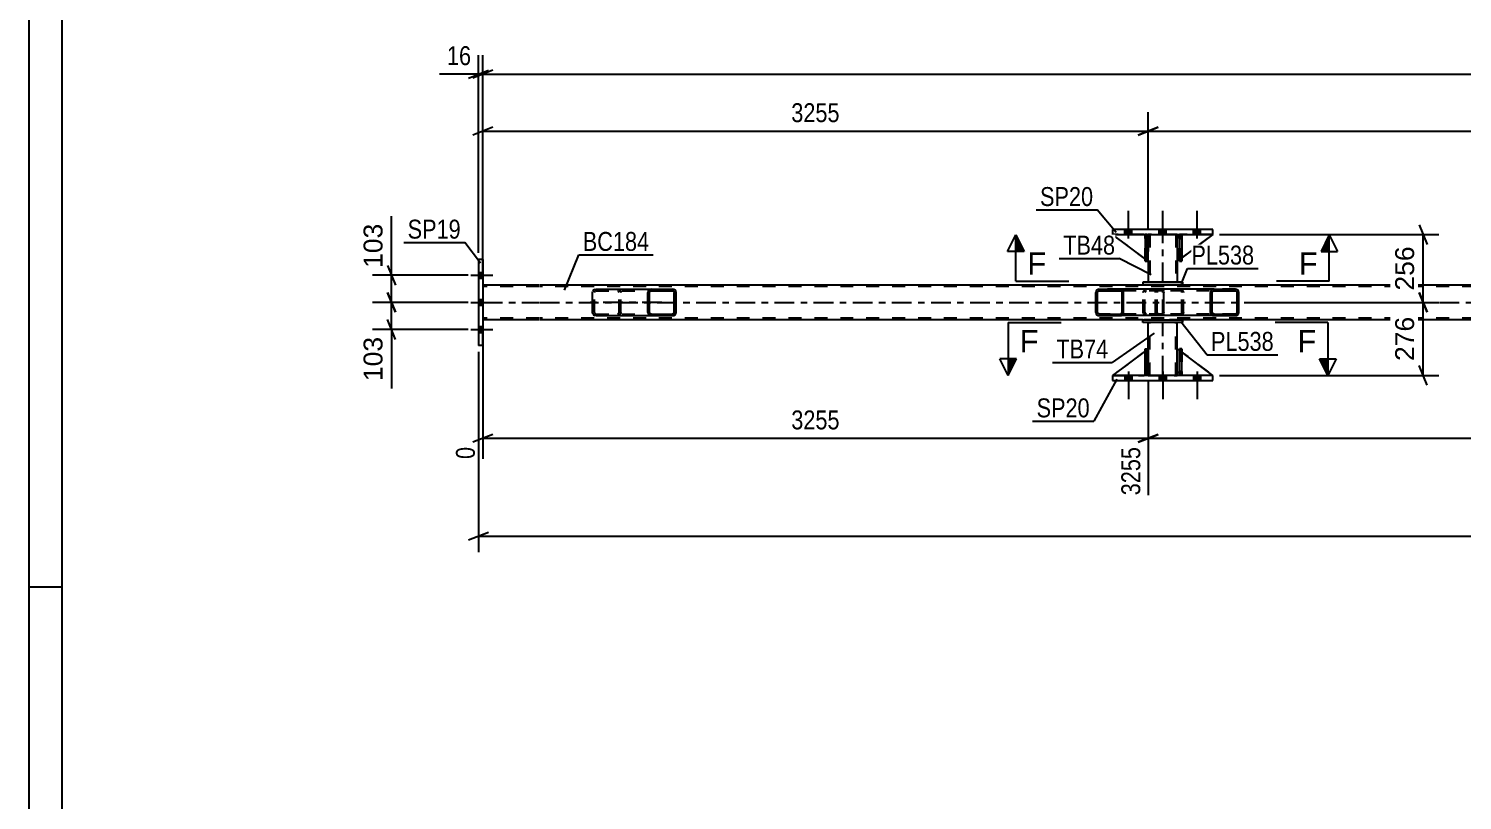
# Model space of a CAD drawing. Header units: millimetres. Extents: x -116 to 725, y -402 to 192.
# Drawn here: x -115.8 to 101.1, y -285.5 to -168.8 of the extents above; entities that cross this region are included whole.
import ezdxf

# ---------------------------------------------------------------- set-up
doc = ezdxf.new("R2010")
doc.units = ezdxf.units.MM
doc.linetypes.add('DXK_LINE_DOT2', pattern=[3.9198, 1.9599, -1.9599])
doc.linetypes.add('DXK_LINE_DOT3', pattern=[5.9187, 2.979, -0.9799, 0.9799, -0.9799])
doc.styles.add('Arial', font='ARIAL.TTF', dxfattribs={"height": 0.2})
doc.styles.add('Arial Narrow', font='ARIALN.TTF', dxfattribs={"height": 0.2})

# ---------------------------------------------------------------- blocks, each defined once
blk = doc.blocks.new('Unknown-200057495-1133')
at = {"color": 5, "linetype": 'Continuous'}
for p, q in [((-115.77, 191.75), (-115.77, -402.25)), ((-110.77, 186.75), (-110.77, -397.25)), ((-110.77, -253.25), (-115.77, -253.25))]:
    blk.add_line(p, q, dxfattribs=at)
blk = doc.blocks.new('Part-200057495-4073 - 4012')
at = {"color": 2, "linetype": 'Continuous'}
for p, q in [((53.59, -217.23), (53.59, -213.23)), ((57.99, -217.23), (57.99, -213.23)), ((53.59, -221.23), (53.59, -220.63)), ((57.99, -221.23), (57.99, -220.63))]:
    blk.add_line(p, q, dxfattribs=at)
at = {"color": 7, "linetype": 'DXK_LINE_DOT2'}
for p, q in [((57.99, -213.23), (53.59, -213.23)), ((53.83, -221.23), (53.83, -213.23)), ((57.75, -221.23), (57.75, -213.23)), ((53.59, -220.63), (53.59, -217.23)), ((57.99, -220.63), (57.99, -217.23)), ((53.59, -221.23), (57.99, -221.23))]:
    blk.add_line(p, q, dxfattribs=at)
at = {"color": 7, "linetype": 'DXK_LINE_DOT3'}
blk.add_line((55.79, -221.23), (55.79, -213.23), dxfattribs=at)
blk = doc.blocks.new('Part-200057495-4068 - 4012')
at = {"color": 7, "linetype": 'DXK_LINE_DOT2'}
for p, q in [((58.34, -200.54), (58.34, -199.94)), ((58.34, -199.94), (58.34, -199.94)), ((58.34, -199.94), (58.34, -203.94)), ((58.66, -199.94), (58.34, -199.94)), ((58.34, -203.94), (58.34, -200.54)), ((58.34, -200.54), (58.66, -200.54)), ((58.66, -200.54), (58.66, -199.94)), ((58.66, -203.94), (58.66, -199.94)), ((58.66, -200.54), (58.66, -203.94)), ((58.34, -203.94), (58.66, -203.94))]:
    blk.add_line(p, q, dxfattribs=at)
blk = doc.blocks.new('Part-200057495-4161 - 4012')
at = {"linetype": 'Continuous'}
h = blk.add_hatch(dxfattribs=at)
h.set_pattern_fill('', scale=0.7, style=0, pattern_type=0)
h.set_pattern_definition([(45, (67.2523, -208.489), (-1.57154, 1.57154), [])])
h.paths.add_polyline_path([(67.29, -208.67), (67.25, -208.49), (67.14, -208.33), (66.98, -208.23), (66.78, -208.19), (63.55, -208.19), (63.35, -208.23), (63.18, -208.33), (63.07, -208.49), (63.03, -208.67), (63.03, -211.71), (63.07, -211.9), (63.18, -212.05), (63.35, -212.16), (63.55, -212.19), (66.78, -212.19), (66.98, -212.16), (67.14, -212.05), (67.25, -211.9), (67.29, -211.71)])
h.paths.add_polyline_path([(67.02, -211.8), (66.96, -211.88), (66.88, -211.93), (66.78, -211.95), (63.55, -211.95), (63.45, -211.93), (63.36, -211.88), (63.31, -211.8), (63.29, -211.71), (63.29, -208.67), (63.31, -208.58), (63.36, -208.5), (63.45, -208.45), (63.55, -208.43), (66.78, -208.43), (66.88, -208.45), (66.96, -208.5), (67.02, -208.58), (67.04, -208.67), (67.04, -211.71)])
at = {"color": 7, "linetype": 'DXK_LINE_DOT2'}
for p, q in [((55, -208.23), (55.2, -208.19)), ((55.68, -208.19), (55.2, -208.19)), ((58.43, -208.19), (58.63, -208.23)), ((66.78, -208.19), (63.55, -208.19)), ((54.69, -208.67), (54.72, -208.49)), ((54.69, -211.71), (54.69, -208.67)), ((54.96, -208.58), (54.94, -208.67)), ((54.94, -211.71), (54.94, -208.67)), ((55.02, -208.5), (54.96, -208.58)), ((55.1, -208.45), (55.02, -208.5)), ((55.2, -208.43), (55.1, -208.45)), ((66.78, -208.43), (55.2, -208.43)), ((58.53, -208.45), (58.43, -208.43)), ((58.61, -208.5), (58.53, -208.45)), ((58.67, -208.58), (58.61, -208.5)), ((58.69, -208.67), (58.67, -208.58)), ((58.69, -211.71), (58.69, -208.67)), ((58.9, -208.49), (58.94, -208.67)), ((58.94, -211.71), (58.94, -208.67)), ((54.72, -211.9), (54.69, -211.71)), ((54.94, -211.71), (54.96, -211.8)), ((54.96, -211.8), (55.02, -211.88)), ((55.2, -212.19), (55, -212.16)), ((55.02, -211.88), (55.1, -211.93)), ((55.1, -211.93), (55.2, -211.95)), ((66.78, -211.95), (55.2, -211.95)), ((55.68, -212.19), (55.2, -212.19)), ((58.43, -211.95), (58.53, -211.93)), ((58.63, -212.16), (58.43, -212.19)), ((58.53, -211.93), (58.61, -211.88)), ((58.61, -211.88), (58.67, -211.8)), ((58.67, -211.8), (58.69, -211.71)), ((58.94, -211.71), (58.9, -211.9)), ((66.78, -212.19), (63.55, -212.19))]:
    blk.add_line(p, q, dxfattribs=at)
at = {"color": 2, "linetype": 'Continuous'}
for p, q in [((63.55, -208.19), (55.68, -208.19)), ((63.55, -208.19), (63.35, -208.23)), ((63.55, -208.19), (66.78, -208.19)), ((66.98, -208.23), (66.78, -208.19)), ((63.07, -208.49), (63.03, -208.67)), ((63.03, -211.71), (63.03, -208.67)), ((63.29, -208.67), (63.31, -208.58)), ((63.29, -211.71), (63.29, -208.67)), ((63.31, -208.58), (63.36, -208.5)), ((63.36, -208.5), (63.45, -208.45)), ((63.45, -208.45), (63.55, -208.43)), ((63.55, -208.43), (66.78, -208.43)), ((66.78, -208.43), (66.88, -208.45)), ((66.88, -208.45), (66.96, -208.5)), ((66.96, -208.5), (67.02, -208.58)), ((67.02, -208.58), (67.04, -208.67)), ((67.04, -211.71), (67.04, -208.67)), ((67.29, -208.67), (67.25, -208.49)), ((67.29, -211.71), (67.29, -208.67)), ((63.55, -212.19), (55.68, -212.19)), ((63.03, -211.71), (63.07, -211.9)), ((63.31, -211.8), (63.29, -211.71)), ((63.36, -211.88), (63.31, -211.8)), ((63.35, -212.16), (63.55, -212.19)), ((63.45, -211.93), (63.36, -211.88)), ((63.55, -211.95), (63.45, -211.93)), ((63.55, -211.95), (66.78, -211.95)), ((63.55, -212.19), (66.78, -212.19)), ((66.88, -211.93), (66.78, -211.95)), ((66.78, -212.19), (66.98, -212.16)), ((66.96, -211.88), (66.88, -211.93)), ((67.02, -211.8), (66.96, -211.88)), ((67.04, -211.71), (67.02, -211.8)), ((67.25, -211.9), (67.29, -211.71))]:
    blk.add_line(p, q, dxfattribs=at)
at = {"color": 7, "linetype": 'DXK_LINE_DOT2'}
for centre, start, end in [((55.18, -208.69), 110.7583, 155.68), ((58.45, -208.69), 24.32, 69.2417), ((55.18, -211.69), 204.32, 249.2417), ((58.45, -211.69), 290.7583, 335.68)]:
    blk.add_arc(centre, 0.496, start, end, dxfattribs=at)
at = {"color": 2, "linetype": 'Continuous'}
for centre, start, end in [((63.53, -208.69), 110.7583, 155.68), ((66.8, -208.69), 24.32, 69.2417), ((63.53, -211.69), 204.32, 249.2417), ((66.8, -211.69), 290.7583, 335.68)]:
    blk.add_arc(centre, 0.496, start, end, dxfattribs=at)
blk = doc.blocks.new('Part-200057495-4078 - 4012')
at = {"color": 2, "linetype": 'Continuous'}
for p, q in [((52.79, -212.83), (58.79, -212.83)), ((52.79, -213.23), (52.79, -212.83)), ((58.79, -213.23), (52.79, -213.23)), ((58.79, -212.83), (58.79, -213.23))]:
    blk.add_line(p, q, dxfattribs=at)
blk = doc.blocks.new('Part-200057495-4083 - 4012')
at = {"color": 2, "linetype": 'Continuous'}
for p, q in [((58.79, -207.14), (52.79, -207.14)), ((52.79, -207.14), (52.79, -207.54)), ((58.79, -207.54), (52.79, -207.54)), ((58.79, -207.14), (58.79, -207.54))]:
    blk.add_line(p, q, dxfattribs=at)
blk = doc.blocks.new('Part-200057495-4088 - 4012')
at = {"color": 2, "linetype": 'Continuous'}
for p, q in [((53.59, -199.94), (53.59, -200.54)), ((57.99, -199.94), (57.99, -200.54)), ((53.59, -203.94), (53.59, -207.14)), ((57.99, -203.94), (57.99, -207.14))]:
    blk.add_line(p, q, dxfattribs=at)
at = {"color": 7, "linetype": 'DXK_LINE_DOT2'}
for p, q in [((57.99, -199.94), (53.59, -199.94)), ((53.59, -200.54), (53.59, -203.94)), ((53.83, -199.94), (53.83, -207.14)), ((57.75, -199.94), (57.75, -207.14)), ((57.99, -200.54), (57.99, -203.94)), ((57.99, -207.14), (53.59, -207.14))]:
    blk.add_line(p, q, dxfattribs=at)
at = {"color": 7, "linetype": 'DXK_LINE_DOT3'}
blk.add_line((55.79, -207.14), (55.79, -199.94), dxfattribs=at)
blk = doc.blocks.new('Part-200057495-4162 - 4012')
at = {"linetype": 'Continuous'}
h = blk.add_hatch(dxfattribs=at)
h.set_pattern_fill('', scale=0.7, style=0, pattern_type=0)
h.set_pattern_definition([(45, (-17.882, -208.489), (-1.57154, 1.57154), [])])
h.paths.add_polyline_path([(-17.84, -208.67), (-17.88, -208.49), (-17.99, -208.33), (-18.16, -208.23), (-18.35, -208.19), (-21.59, -208.19), (-21.78, -208.23), (-21.95, -208.33), (-22.06, -208.49), (-22.1, -208.67), (-22.1, -211.71), (-22.06, -211.9), (-21.95, -212.05), (-21.78, -212.16), (-21.59, -212.19), (-18.35, -212.19), (-18.16, -212.16), (-17.99, -212.05), (-17.88, -211.9), (-17.84, -211.71)])
h.paths.add_polyline_path([(-18.12, -211.8), (-18.17, -211.88), (-18.26, -211.93), (-18.35, -211.95), (-21.59, -211.95), (-21.69, -211.93), (-21.77, -211.88), (-21.82, -211.8), (-21.84, -211.71), (-21.84, -208.67), (-21.82, -208.58), (-21.77, -208.5), (-21.69, -208.45), (-21.59, -208.43), (-18.35, -208.43), (-18.26, -208.45), (-18.17, -208.5), (-18.12, -208.58), (-18.1, -208.67), (-18.1, -211.71)])
at = {"color": 2, "linetype": 'Continuous'}
for p, q in [((-30.13, -208.23), (-29.94, -208.19)), ((-29.94, -208.19), (-21.59, -208.19)), ((-21.59, -208.19), (-21.78, -208.23)), ((-21.59, -208.19), (-18.35, -208.19)), ((-18.16, -208.23), (-18.35, -208.19)), ((-30.45, -208.67), (-30.41, -208.49)), ((-30.45, -211.71), (-30.45, -208.67)), ((-22.06, -208.49), (-22.1, -208.67)), ((-22.1, -211.71), (-22.1, -208.67)), ((-21.84, -208.67), (-21.82, -208.58)), ((-21.84, -211.71), (-21.84, -208.67)), ((-21.82, -208.58), (-21.77, -208.5)), ((-21.77, -208.5), (-21.69, -208.45)), ((-21.69, -208.45), (-21.59, -208.43)), ((-21.59, -208.43), (-18.35, -208.43)), ((-18.35, -208.43), (-18.26, -208.45)), ((-18.26, -208.45), (-18.17, -208.5)), ((-18.17, -208.5), (-18.12, -208.58)), ((-18.12, -208.58), (-18.1, -208.67)), ((-18.1, -211.71), (-18.1, -208.67)), ((-17.84, -208.67), (-17.88, -208.49)), ((-17.84, -211.71), (-17.84, -208.67)), ((-30.41, -211.9), (-30.45, -211.71)), ((-29.94, -212.19), (-30.13, -212.16)), ((-29.94, -212.19), (-21.59, -212.19)), ((-22.1, -211.71), (-22.06, -211.9)), ((-21.82, -211.8), (-21.84, -211.71)), ((-21.77, -211.88), (-21.82, -211.8)), ((-21.78, -212.16), (-21.59, -212.19)), ((-21.69, -211.93), (-21.77, -211.88)), ((-21.59, -211.95), (-21.69, -211.93)), ((-21.59, -211.95), (-18.35, -211.95)), ((-21.59, -212.19), (-18.35, -212.19)), ((-18.26, -211.93), (-18.35, -211.95)), ((-18.35, -212.19), (-18.16, -212.16)), ((-18.17, -211.88), (-18.26, -211.93)), ((-18.12, -211.8), (-18.17, -211.88)), ((-18.1, -211.71), (-18.12, -211.8)), ((-17.88, -211.9), (-17.84, -211.71))]:
    blk.add_line(p, q, dxfattribs=at)
at = {"color": 7, "linetype": 'DXK_LINE_DOT2'}
for p, q in [((-26.7, -208.19), (-26.51, -208.23)), ((-21.59, -208.19), (-18.35, -208.19)), ((-30.17, -208.58), (-30.19, -208.67)), ((-30.19, -211.71), (-30.19, -208.67)), ((-30.12, -208.5), (-30.17, -208.58)), ((-30.04, -208.45), (-30.12, -208.5)), ((-29.94, -208.43), (-30.04, -208.45)), ((-29.94, -208.43), (-18.35, -208.43)), ((-26.61, -208.45), (-26.7, -208.43)), ((-26.52, -208.5), (-26.61, -208.45)), ((-26.47, -208.58), (-26.52, -208.5)), ((-26.45, -208.67), (-26.47, -208.58)), ((-26.45, -211.71), (-26.45, -208.67)), ((-26.23, -208.49), (-26.19, -208.67)), ((-26.19, -211.71), (-26.19, -208.67)), ((-30.19, -211.71), (-30.17, -211.8)), ((-30.17, -211.8), (-30.12, -211.88)), ((-30.12, -211.88), (-30.04, -211.93)), ((-30.04, -211.93), (-29.94, -211.95)), ((-29.94, -211.95), (-18.35, -211.95)), ((-26.7, -211.95), (-26.61, -211.93)), ((-26.51, -212.16), (-26.7, -212.19)), ((-26.61, -211.93), (-26.52, -211.88)), ((-26.52, -211.88), (-26.47, -211.8)), ((-26.47, -211.8), (-26.45, -211.71)), ((-26.19, -211.71), (-26.23, -211.9)), ((-21.59, -212.19), (-18.35, -212.19))]:
    blk.add_line(p, q, dxfattribs=at)
at = {"color": 7, "linetype": 'DXK_LINE_DOT3'}
blk.add_line((-19.97, -210.19), (-31.74, -210.19), dxfattribs=at)
at = {"color": 2, "linetype": 'Continuous'}
for centre, start, end in [((-29.96, -208.69), 110.7583, 155.68), ((-21.61, -208.69), 110.7583, 155.68), ((-18.33, -208.69), 24.32, 69.2417), ((-29.96, -211.69), 204.32, 249.2417), ((-21.61, -211.69), 204.32, 249.2417), ((-18.33, -211.69), 290.7583, 335.68)]:
    blk.add_arc(centre, 0.496, start, end, dxfattribs=at)
at = {"color": 7, "linetype": 'DXK_LINE_DOT2'}
for centre, start, end in [((-26.68, -208.69), 24.32, 69.2417), ((-26.68, -211.69), 290.7583, 335.68)]:
    blk.add_arc(centre, 0.496, start, end, dxfattribs=at)
blk = doc.blocks.new('Part-200057495-4163 - 4012')
at = {"linetype": 'Continuous'}
h = blk.add_hatch(dxfattribs=at)
h.set_pattern_fill('', scale=0.7, style=0, pattern_type=0)
h.set_pattern_definition([(45, (49.8416, -208.489), (-1.57154, 1.57154), [])])
h.paths.add_polyline_path([(49.88, -208.67), (49.84, -208.49), (49.73, -208.33), (49.57, -208.23), (49.38, -208.19), (46.19, -208.19), (46, -208.23), (45.84, -208.33), (45.73, -208.49), (45.69, -208.67), (45.69, -211.71), (45.73, -211.9), (45.84, -212.05), (46, -212.16), (46.19, -212.19), (49.38, -212.19), (49.57, -212.16), (49.73, -212.05), (49.84, -211.9), (49.88, -211.71)])
h.paths.add_polyline_path([(49.61, -211.8), (49.55, -211.88), (49.47, -211.93), (49.38, -211.95), (46.19, -211.95), (46.1, -211.93), (46.02, -211.88), (45.96, -211.8), (45.94, -211.71), (45.94, -208.67), (45.96, -208.58), (46.02, -208.5), (46.1, -208.45), (46.19, -208.43), (49.38, -208.43), (49.47, -208.45), (49.55, -208.5), (49.61, -208.58), (49.63, -208.67), (49.63, -211.71)])
at = {"color": 2, "linetype": 'Continuous'}
for p, q in [((46.19, -208.19), (46, -208.23)), ((46.19, -208.19), (49.38, -208.19)), ((55.68, -208.19), (49.38, -208.19)), ((49.57, -208.23), (49.38, -208.19)), ((55.68, -208.19), (55.78, -208.23)), ((45.73, -208.49), (45.69, -208.67)), ((45.69, -211.71), (45.69, -208.67)), ((45.94, -208.67), (45.96, -208.58)), ((45.94, -211.71), (45.94, -208.67)), ((45.96, -208.58), (46.02, -208.5)), ((46.02, -208.5), (46.1, -208.45)), ((46.1, -208.45), (46.19, -208.43)), ((46.19, -208.43), (49.38, -208.43)), ((49.38, -208.43), (49.47, -208.45)), ((49.47, -208.45), (49.55, -208.5)), ((49.55, -208.5), (49.61, -208.58)), ((49.61, -208.58), (49.63, -208.67)), ((49.63, -211.71), (49.63, -208.67)), ((49.88, -208.67), (49.84, -208.49)), ((49.88, -211.71), (49.88, -208.67)), ((55.78, -208.23), (55.87, -208.33)), ((55.87, -208.33), (55.93, -208.49)), ((55.93, -208.49), (55.95, -208.67)), ((55.95, -211.71), (55.95, -208.67)), ((45.69, -211.71), (45.73, -211.9)), ((45.96, -211.8), (45.94, -211.71)), ((46.02, -211.88), (45.96, -211.8)), ((46, -212.16), (46.19, -212.19)), ((46.1, -211.93), (46.02, -211.88)), ((46.19, -211.95), (46.1, -211.93)), ((46.19, -211.95), (49.38, -211.95)), ((46.19, -212.19), (49.38, -212.19)), ((49.47, -211.93), (49.38, -211.95)), ((49.38, -212.19), (49.57, -212.16)), ((55.68, -212.19), (49.38, -212.19)), ((49.55, -211.88), (49.47, -211.93)), ((49.61, -211.8), (49.55, -211.88)), ((49.63, -211.71), (49.61, -211.8)), ((49.84, -211.9), (49.88, -211.71)), ((55.78, -212.16), (55.68, -212.19)), ((55.87, -212.05), (55.78, -212.16)), ((55.93, -211.9), (55.87, -212.05)), ((55.95, -211.71), (55.93, -211.9))]:
    blk.add_line(p, q, dxfattribs=at)
at = {"color": 7, "linetype": 'DXK_LINE_DOT2'}
for p, q in [((49.38, -208.19), (46.19, -208.19)), ((53.15, -208.23), (53.34, -208.19)), ((54.69, -208.43), (54.69, -208.19)), ((55.68, -208.43), (46.19, -208.43)), ((52.84, -208.67), (52.88, -208.49)), ((52.84, -211.71), (52.84, -208.67)), ((53.11, -208.58), (53.09, -208.67)), ((53.09, -211.71), (53.09, -208.67)), ((53.17, -208.5), (53.11, -208.58)), ((53.17, -208.5), (53.19, -208.49)), ((53.19, -208.49), (53.25, -208.45)), ((53.25, -208.45), (53.34, -208.43)), ((55.73, -208.45), (55.68, -208.43)), ((55.77, -208.5), (55.73, -208.45)), ((55.8, -208.58), (55.77, -208.5)), ((55.81, -208.67), (55.8, -208.58)), ((55.81, -211.71), (55.81, -208.67)), ((55.68, -211.95), (46.19, -211.95)), ((49.38, -212.19), (46.19, -212.19)), ((52.88, -211.9), (52.84, -211.71)), ((53.09, -211.71), (53.11, -211.8)), ((53.11, -211.8), (53.17, -211.88)), ((53.34, -212.19), (53.15, -212.16)), ((53.17, -211.88), (53.19, -211.9)), ((53.19, -211.9), (53.25, -211.93)), ((53.25, -211.93), (53.34, -211.95)), ((54.69, -212.19), (54.69, -211.95)), ((55.68, -211.95), (55.73, -211.93)), ((55.73, -211.93), (55.77, -211.88)), ((55.77, -211.88), (55.8, -211.8)), ((55.8, -211.8), (55.81, -211.71))]:
    blk.add_line(p, q, dxfattribs=at)
at = {"color": 2, "linetype": 'Continuous'}
for centre, start, end in [((46.18, -208.69), 111.1941, 156.1506), ((49.39, -208.69), 23.8494, 68.8059), ((46.18, -211.7), 203.8494, 248.8059), ((49.39, -211.7), 291.1941, 336.1506)]:
    blk.add_arc(centre, 0.492, start, end, dxfattribs=at)
at = {"color": 7, "linetype": 'DXK_LINE_DOT2'}
for centre, start, end in [((53.33, -208.69), 111.1941, 156.1506), ((53.33, -211.7), 203.8494, 248.8059)]:
    blk.add_arc(centre, 0.492, start, end, dxfattribs=at)
blk = doc.blocks.new('Part-200057495-4164 - 4012')
at = {"color": 7, "linetype": 'DXK_LINE_DOT2'}
for p, q in [((53.14, -200.54), (53.14, -199.94)), ((53.14, -199.94), (53.14, -199.94)), ((53.14, -199.94), (53.14, -203.94)), ((53.46, -199.94), (53.14, -199.94)), ((53.14, -203.94), (53.14, -200.54)), ((53.14, -200.54), (53.46, -200.54)), ((53.46, -200.54), (53.46, -199.94)), ((53.46, -203.94), (53.46, -199.94)), ((53.46, -200.54), (53.46, -203.94)), ((53.14, -203.94), (53.46, -203.94))]:
    blk.add_line(p, q, dxfattribs=at)
blk = doc.blocks.new('Part-200057495-4165 - 4012')
at = {"color": 2, "linetype": 'Continuous'}
for p, q in [((58.66, -199.94), (58.34, -199.94)), ((58.34, -199.94), (58.34, -203.94)), ((58.66, -199.94), (58.66, -199.94)), ((58.66, -199.94), (58.66, -203.94)), ((58.66, -203.94), (58.34, -203.94))]:
    blk.add_line(p, q, dxfattribs=at)
at = {"color": 7, "linetype": 'DXK_LINE_DOT2'}
for p, q in [((58.34, -200.54), (58.34, -199.94)), ((58.66, -200.54), (58.34, -200.54)), ((58.34, -200.54), (58.34, -203.94)), ((58.66, -200.54), (58.66, -199.94)), ((58.66, -199.94), (58.66, -199.94)), ((58.66, -203.94), (58.66, -200.54))]:
    blk.add_line(p, q, dxfattribs=at)
blk = doc.blocks.new('Part-200057495-4166 - 4012')
at = {"color": 2, "linetype": 'Continuous'}
for p, q in [((53.46, -199.94), (53.14, -199.94)), ((53.14, -199.94), (53.14, -203.94)), ((53.46, -199.94), (53.46, -199.94)), ((53.46, -199.94), (53.46, -203.94)), ((53.46, -203.94), (53.14, -203.94))]:
    blk.add_line(p, q, dxfattribs=at)
at = {"color": 7, "linetype": 'DXK_LINE_DOT2'}
for p, q in [((53.14, -200.54), (53.14, -199.94)), ((53.46, -200.54), (53.14, -200.54)), ((53.14, -200.54), (53.14, -203.94)), ((53.46, -200.54), (53.46, -199.94)), ((53.46, -199.94), (53.46, -199.94)), ((53.46, -203.94), (53.46, -200.54))]:
    blk.add_line(p, q, dxfattribs=at)
blk = doc.blocks.new('Part-200057495-4167 - 4012')
at = {"color": 7, "linetype": 'DXK_LINE_DOT2'}
for p, q in [((53.59, -203.94), (48.19, -199.94)), ((48.19, -199.94), (52.99, -199.94)), ((52.99, -199.94), (53.59, -200.54)), ((53.59, -200.54), (52.99, -199.94)), ((53.59, -200.54), (53.59, -203.94)), ((53.59, -200.54), (53.59, -200.54)), ((53.59, -200.54), (53.59, -203.94))]:
    blk.add_line(p, q, dxfattribs=at)
blk = doc.blocks.new('Part-200057495-4168 - 4012')
at = {"color": 2, "linetype": 'Continuous'}
for p, q in [((53.14, -203.61), (48.19, -199.94)), ((53.14, -200.1), (52.99, -199.94)), ((53.59, -200.54), (53.46, -200.42)), ((53.59, -200.54), (53.59, -200.54)), ((53.59, -203.94), (53.59, -200.54)), ((53.46, -203.85), (53.59, -203.94)), ((53.59, -203.94), (53.59, -203.94))]:
    blk.add_line(p, q, dxfattribs=at)
at = {"color": 7, "linetype": 'DXK_LINE_DOT2'}
for p, q in [((52.99, -199.94), (48.19, -199.94)), ((52.99, -199.94), (53.59, -200.54)), ((53.46, -200.42), (53.14, -200.1)), ((53.59, -200.54), (53.59, -203.94)), ((53.46, -203.85), (53.14, -203.61))]:
    blk.add_line(p, q, dxfattribs=at)
blk = doc.blocks.new('Part-200057495-4169 - 4012')
at = {"color": 7, "linetype": 'DXK_LINE_DOT2'}
for p, q in [((58.59, -199.94), (57.99, -200.54)), ((57.99, -203.94), (63.39, -199.94)), ((57.99, -200.54), (57.99, -203.94)), ((63.39, -199.94), (58.59, -199.94))]:
    blk.add_line(p, q, dxfattribs=at)
blk = doc.blocks.new('Part-200057495-4173 - 4012')
at = {"color": 2, "linetype": 'Continuous'}
for p, q in [((58.34, -221.23), (58.34, -217.23)), ((58.34, -217.23), (58.66, -217.23)), ((58.66, -221.23), (58.66, -217.23)), ((58.34, -221.23), (58.34, -221.23)), ((58.66, -221.23), (58.34, -221.23))]:
    blk.add_line(p, q, dxfattribs=at)
at = {"color": 7, "linetype": 'DXK_LINE_DOT2'}
for p, q in [((58.34, -217.23), (58.34, -220.63)), ((58.66, -220.63), (58.66, -217.23)), ((58.34, -220.63), (58.34, -221.23)), ((58.34, -220.63), (58.66, -220.63)), ((58.66, -221.23), (58.66, -220.63)), ((58.66, -221.23), (58.66, -221.23))]:
    blk.add_line(p, q, dxfattribs=at)
blk = doc.blocks.new('Part-200057495-4144 - 4012')
at = {"color": 2, "linetype": 'Continuous'}
for p, q in [((-47.07, -203.69), (-47.71, -203.69)), ((-47.71, -203.69), (-47.71, -216.69)), ((-47.07, -203.69), (-47.07, -216.69)), ((-47.07, -216.69), (-47.71, -216.69))]:
    blk.add_line(p, q, dxfattribs=at)
at = {"color": 7, "linetype": 'DXK_LINE_DOT2'}
for p, q in [((-47.71, -203.69), (-47.71, -216.69)), ((-47.07, -216.69), (-47.07, -212.8))]:
    blk.add_line(p, q, dxfattribs=at)
blk = doc.blocks.new('Part-200057495-4170 - 4012')
at = {"color": 2, "linetype": 'Continuous'}
for p, q in [((58.34, -200.19), (57.99, -200.54)), ((57.99, -200.54), (57.99, -203.94)), ((63.39, -199.94), (58.66, -203.44)), ((58.34, -203.68), (57.99, -203.94))]:
    blk.add_line(p, q, dxfattribs=at)
at = {"color": 7, "linetype": 'DXK_LINE_DOT2'}
for p, q in [((58.59, -199.94), (58.34, -200.19)), ((63.39, -199.94), (58.59, -199.94)), ((58.66, -203.44), (58.34, -203.68))]:
    blk.add_line(p, q, dxfattribs=at)
blk = doc.blocks.new('Part-200057495-4171 - 4012')
at = {"color": 7, "linetype": 'DXK_LINE_DOT2'}
for p, q in [((58.66, -217.23), (58.34, -217.23)), ((58.34, -220.63), (58.34, -217.23)), ((58.34, -217.23), (58.34, -221.23)), ((58.66, -217.23), (58.66, -220.63)), ((58.66, -221.23), (58.66, -217.23)), ((58.66, -220.63), (58.34, -220.63)), ((58.34, -221.23), (58.34, -220.63)), ((58.66, -220.63), (58.66, -221.23)), ((58.66, -221.23), (58.34, -221.23)), ((58.66, -221.23), (58.66, -221.23))]:
    blk.add_line(p, q, dxfattribs=at)
blk = doc.blocks.new('Part-200057495-4172 - 4012')
at = {"color": 7, "linetype": 'DXK_LINE_DOT2'}
for p, q in [((53.14, -217.23), (53.46, -217.23)), ((53.14, -220.63), (53.14, -217.23)), ((53.14, -217.23), (53.14, -221.23)), ((53.46, -217.23), (53.46, -220.63)), ((53.46, -221.23), (53.46, -217.33)), ((53.46, -220.63), (53.14, -220.63)), ((53.14, -221.23), (53.14, -220.63)), ((53.46, -220.63), (53.46, -221.23)), ((53.46, -221.23), (53.14, -221.23)), ((53.46, -221.23), (53.46, -221.23))]:
    blk.add_line(p, q, dxfattribs=at)
blk = doc.blocks.new('Part-200057495-4174 - 4012')
at = {"color": 2, "linetype": 'Continuous'}
for p, q in [((53.14, -221.23), (53.14, -217.23)), ((53.14, -217.23), (53.46, -217.23)), ((53.46, -221.23), (53.46, -217.23)), ((53.14, -221.23), (53.14, -221.23)), ((53.46, -221.23), (53.14, -221.23))]:
    blk.add_line(p, q, dxfattribs=at)
at = {"color": 7, "linetype": 'DXK_LINE_DOT2'}
for p, q in [((53.14, -217.23), (53.14, -220.63)), ((53.46, -220.63), (53.46, -217.23)), ((53.14, -220.63), (53.14, -221.23)), ((53.14, -220.63), (53.46, -220.63)), ((53.46, -221.23), (53.46, -220.63)), ((53.46, -221.23), (53.46, -221.23))]:
    blk.add_line(p, q, dxfattribs=at)
blk = doc.blocks.new('Part-200057495-4175 - 4012')
at = {"color": 7, "linetype": 'DXK_LINE_DOT2'}
for p, q in [((53.59, -217.23), (48.19, -221.23)), ((53.59, -220.63), (53.59, -217.23)), ((53.59, -217.23), (53.59, -220.63)), ((52.99, -221.23), (53.59, -220.63)), ((53.59, -220.63), (52.99, -221.23)), ((53.59, -220.63), (53.59, -220.63)), ((48.19, -221.23), (52.99, -221.23))]:
    blk.add_line(p, q, dxfattribs=at)
blk = doc.blocks.new('Part-200057495-4176 - 4012')
at = {"color": 2, "linetype": 'Continuous'}
for p, q in [((53.14, -217.56), (48.19, -221.23)), ((53.59, -217.23), (53.46, -217.33)), ((53.59, -220.63), (53.59, -217.23)), ((53.14, -221.08), (52.99, -221.23)), ((53.59, -220.63), (53.46, -220.76)), ((53.59, -220.63), (53.59, -220.63))]:
    blk.add_line(p, q, dxfattribs=at)
at = {"color": 7, "linetype": 'DXK_LINE_DOT2'}
for p, q in [((53.46, -217.33), (53.14, -217.56)), ((53.59, -220.63), (53.59, -217.23)), ((53.59, -220.63), (52.99, -221.23)), ((53.46, -220.76), (53.14, -221.08)), ((48.19, -221.23), (52.99, -221.23))]:
    blk.add_line(p, q, dxfattribs=at)
blk = doc.blocks.new('Part-200057495-4177 - 4012')
at = {"color": 7, "linetype": 'DXK_LINE_DOT2'}
for p, q in [((57.99, -220.63), (57.99, -217.23)), ((57.99, -217.23), (63.39, -221.23)), ((58.59, -221.23), (57.99, -220.63)), ((63.39, -221.23), (58.59, -221.23))]:
    blk.add_line(p, q, dxfattribs=at)
blk = doc.blocks.new('Part-200057495-4178 - 4012')
at = {"color": 2, "linetype": 'Continuous'}
for p, q in [((57.99, -220.63), (57.99, -217.23)), ((58.34, -217.49), (57.99, -217.23)), ((63.39, -221.23), (58.66, -217.73)), ((58.34, -220.99), (57.99, -220.63))]:
    blk.add_line(p, q, dxfattribs=at)
at = {"color": 7, "linetype": 'DXK_LINE_DOT2'}
for p, q in [((58.66, -217.73), (58.34, -217.49)), ((58.59, -221.23), (58.34, -220.99)), ((63.39, -221.23), (58.59, -221.23)), ((63.39, -221.23), (63.39, -221.23)), ((63.39, -221.23), (63.39, -221.23))]:
    blk.add_line(p, q, dxfattribs=at)
blk = doc.blocks.new('Part-200057495-4183 - 4012')
at = {"color": 2, "linetype": 'Continuous'}
for p, q in [((63.39, -221.23), (48.19, -221.23)), ((48.19, -221.23), (48.19, -222.03)), ((48.19, -222.03), (63.39, -222.03)), ((63.39, -222.03), (63.39, -221.23))]:
    blk.add_line(p, q, dxfattribs=at)
blk = doc.blocks.new('Part-200057495-4188 - 4012')
at = {"color": 2, "linetype": 'Continuous'}
for p, q in [((63.39, -199.14), (48.19, -199.14)), ((48.19, -199.14), (48.19, -199.94)), ((63.39, -199.94), (63.39, -199.14)), ((48.19, -199.94), (63.39, -199.94))]:
    blk.add_line(p, q, dxfattribs=at)
blk = doc.blocks.new('Part-200057495-4253 - 4012')
at = {"color": 2, "linetype": 'Continuous'}
for p, q in [((-47.07, -207.55), (-38.55, -207.55)), ((-38.45, -207.55), (620.47, -207.55)), ((-38.55, -212.83), (-47.07, -212.83)), ((52.79, -212.83), (-38.45, -212.83)), ((223.06, -212.83), (58.79, -212.83))]:
    blk.add_line(p, q, dxfattribs=at)
at = {"color": 7, "linetype": 'DXK_LINE_DOT2'}
for p, q in [((-47.07, -207.55), (-47.07, -212.83)), ((-38.55, -207.79), (-47.07, -207.79)), ((620.47, -207.79), (-38.45, -207.79)), ((-38.55, -212.59), (-47.07, -212.59)), ((620.47, -212.59), (-38.45, -212.59)), ((58.79, -212.83), (52.79, -212.83))]:
    blk.add_line(p, q, dxfattribs=at)
at = {"color": 7, "linetype": 'DXK_LINE_DOT3'}
for p, q in [((-47.07, -210.19), (-38.55, -210.19)), ((-38.45, -210.19), (620.47, -210.19))]:
    blk.add_line(p, q, dxfattribs=at)
blk = doc.blocks.new('Bolt-200057495-4259 - 4012')
at = {"linetype": 'Continuous'}
for points in [[(-47.07, -206.53), (-47.07, -205.65), (-47.71, -205.65), (-47.71, -206.53)], [(-47.07, -206.53), (-47.07, -205.65), (-47.71, -205.65), (-47.71, -206.53)], [(-47.07, -206.53), (-47.07, -205.65), (-47.71, -205.65), (-47.71, -206.53)], [(-47.07, -210.63), (-47.07, -209.75), (-47.71, -209.75), (-47.71, -210.63)], [(-47.07, -210.63), (-47.07, -209.75), (-47.71, -209.75), (-47.71, -210.63)], [(-47.07, -214.73), (-47.07, -213.85), (-47.71, -213.85), (-47.71, -214.73)], [(-47.07, -214.73), (-47.07, -213.85), (-47.71, -213.85), (-47.71, -214.73)], [(-47.07, -214.73), (-47.07, -213.85), (-47.71, -213.85), (-47.71, -214.73)]]:
    blk.add_hatch(color=1, dxfattribs=at).paths.add_polyline_path(points)
at = {"color": 1, "linetype": 'Continuous'}
for p, q in [((-47.71, -205.65), (-47.07, -205.65)), ((-47.71, -205.65), (-47.07, -205.65)), ((-47.71, -205.65), (-47.07, -205.65)), ((-48.87, -206.09), (-45.55, -206.09)), ((-48.87, -206.09), (-45.55, -206.09)), ((-48.87, -206.09), (-45.55, -206.09)), ((-47.71, -206.53), (-47.07, -206.53)), ((-47.71, -206.53), (-47.07, -206.53)), ((-47.71, -206.53), (-47.07, -206.53)), ((-48.87, -210.19), (-45.55, -210.19)), ((-48.87, -210.19), (-45.55, -210.19)), ((-47.71, -209.75), (-47.07, -209.75)), ((-47.71, -209.75), (-47.07, -209.75)), ((-47.71, -210.63), (-47.07, -210.63)), ((-47.71, -210.63), (-47.07, -210.63)), ((-48.87, -214.29), (-45.55, -214.29)), ((-48.87, -214.29), (-45.55, -214.29)), ((-48.87, -214.29), (-45.55, -214.29)), ((-47.71, -213.85), (-47.07, -213.85)), ((-47.71, -213.85), (-47.07, -213.85)), ((-47.71, -213.85), (-47.07, -213.85)), ((-47.71, -214.73), (-47.07, -214.73)), ((-47.71, -214.73), (-47.07, -214.73)), ((-47.71, -214.73), (-47.07, -214.73))]:
    blk.add_line(p, q, dxfattribs=at)
blk = doc.blocks.new('Bolt-200057495-4264 - 4012')
at = {"linetype": 'Continuous'}
for points in [[(51.11, -221.23), (50.07, -221.23), (50.07, -222.03), (51.11, -222.03)], [(51.11, -221.23), (50.07, -221.23), (50.07, -222.03), (51.11, -222.03)], [(51.11, -221.23), (50.07, -221.23), (50.07, -222.03), (51.11, -222.03)], [(56.31, -221.23), (55.27, -221.23), (55.27, -222.03), (56.31, -222.03)], [(56.31, -221.23), (55.27, -221.23), (55.27, -222.03), (56.31, -222.03)], [(61.51, -221.23), (60.47, -221.23), (60.47, -222.03), (61.51, -222.03)], [(61.51, -221.23), (60.47, -221.23), (60.47, -222.03), (61.51, -222.03)], [(61.51, -221.23), (60.47, -221.23), (60.47, -222.03), (61.51, -222.03)]]:
    blk.add_hatch(color=1, dxfattribs=at).paths.add_polyline_path(points)
at = {"color": 1, "linetype": 'Continuous'}
for p, q in [((50.59, -220.63), (50.59, -224.83)), ((50.59, -220.63), (50.59, -224.83)), ((50.59, -220.63), (50.59, -224.83)), ((55.79, -220.63), (55.79, -224.83)), ((55.79, -220.63), (55.79, -224.83)), ((60.99, -220.63), (60.99, -224.83)), ((60.99, -220.63), (60.99, -224.83)), ((60.99, -220.63), (60.99, -224.83)), ((50.07, -221.23), (50.07, -222.03)), ((50.07, -221.23), (50.07, -222.03)), ((50.07, -221.23), (50.07, -222.03)), ((51.11, -221.23), (51.11, -222.03)), ((51.11, -221.23), (51.11, -222.03)), ((51.11, -221.23), (51.11, -222.03)), ((55.27, -221.23), (55.27, -222.03)), ((55.27, -221.23), (55.27, -222.03)), ((56.31, -221.23), (56.31, -222.03)), ((56.31, -221.23), (56.31, -222.03)), ((60.47, -221.23), (60.47, -222.03)), ((60.47, -221.23), (60.47, -222.03)), ((60.47, -221.23), (60.47, -222.03)), ((61.51, -221.23), (61.51, -222.03)), ((61.51, -221.23), (61.51, -222.03)), ((61.51, -221.23), (61.51, -222.03))]:
    blk.add_line(p, q, dxfattribs=at)
blk = doc.blocks.new('Bolt-200057495-4265 - 4012')
at = {"linetype": 'Continuous'}
for points in [[(50.07, -199.94), (51.11, -199.94), (51.11, -199.14), (50.07, -199.14)], [(50.07, -199.94), (51.11, -199.94), (51.11, -199.14), (50.07, -199.14)], [(50.07, -199.94), (51.11, -199.94), (51.11, -199.14), (50.07, -199.14)], [(55.27, -199.94), (56.31, -199.94), (56.31, -199.14), (55.27, -199.14)], [(55.27, -199.94), (56.31, -199.94), (56.31, -199.14), (55.27, -199.14)], [(60.47, -199.94), (61.51, -199.94), (61.51, -199.14), (60.47, -199.14)], [(60.47, -199.94), (61.51, -199.94), (61.51, -199.14), (60.47, -199.14)], [(60.47, -199.94), (61.51, -199.94), (61.51, -199.14), (60.47, -199.14)]]:
    blk.add_hatch(color=1, dxfattribs=at).paths.add_polyline_path(points)
at = {"color": 1, "linetype": 'Continuous'}
for p, q in [((50.59, -200.54), (50.59, -196.34)), ((50.59, -200.54), (50.59, -196.34)), ((50.59, -200.54), (50.59, -196.34)), ((55.79, -200.54), (55.79, -196.34)), ((55.79, -200.54), (55.79, -196.34)), ((60.99, -200.54), (60.99, -196.34)), ((60.99, -200.54), (60.99, -196.34)), ((60.99, -200.54), (60.99, -196.34)), ((50.07, -199.94), (50.07, -199.14)), ((50.07, -199.94), (50.07, -199.14)), ((50.07, -199.94), (50.07, -199.14)), ((51.11, -199.94), (51.11, -199.14)), ((51.11, -199.94), (51.11, -199.14)), ((51.11, -199.94), (51.11, -199.14)), ((55.27, -199.94), (55.27, -199.14)), ((55.27, -199.94), (55.27, -199.14)), ((56.31, -199.94), (56.31, -199.14)), ((56.31, -199.94), (56.31, -199.14)), ((60.47, -199.94), (60.47, -199.14)), ((60.47, -199.94), (60.47, -199.14)), ((60.47, -199.94), (60.47, -199.14)), ((61.51, -199.94), (61.51, -199.14)), ((61.51, -199.94), (61.51, -199.14)), ((61.51, -199.94), (61.51, -199.14))]:
    blk.add_line(p, q, dxfattribs=at)
blk = doc.blocks.new('StraightDimension-200057495-4374 - 4012')
at = {"color": 7, "linetype": 'Continuous'}
for p, q in [((-47.07, -213.83), (-47.07, -233.88)), ((53.59, -222.23), (53.59, -239.37)), ((-45.57, -230.15), (-48.57, -231.35)), ((-47.07, -230.75), (53.59, -230.75)), ((52.09, -231.35), (55.09, -230.15))]:
    blk.add_line(p, q, dxfattribs=at)
at = {"color": 0}
blk.add_wipeout([(7.52, -230), (7.52, -225.8), (-1, -225.8), (-1, -230)], dxfattribs=at)
at = {"color": 0, "linetype": 'Continuous'}
for points in [[(-47.67, -231.45), (-51.87, -231.45), (-51.87, -234.48), (-47.67, -234.48)], [(52.99, -231.45), (48.79, -231.45), (48.79, -239.97), (52.99, -239.97)]]:
    blk.add_wipeout(points, dxfattribs=at)
at = {"color": 3, "style": 'Arial Narrow'}
blk.add_text('3255', height=2.863, dxfattribs=at).set_placement((-0.4, -229.4))
at = {"color": 3, "linetype": 'Continuous', "style": 'Arial Narrow'}
for s, height, p in [('0', 2.86, (-48.27, -233.88)), ('3255', 2.863, (52.39, -239.37))]:
    blk.add_text(s, height=height, rotation=90.0002, dxfattribs=at).set_placement(p)
blk = doc.blocks.new('StraightDimension-200057495-4345 - 4012')
at = {"color": 7, "linetype": 'Continuous'}
for p, q in [((53.59, -198.94), (53.59, -181.42)), ((223.86, -198.94), (223.86, -181.42)), ((55.09, -183.67), (52.09, -184.87)), ((53.59, -184.27), (223.86, -184.27)), ((222.36, -184.87), (225.36, -183.67))]:
    blk.add_line(p, q, dxfattribs=at)
at = {"color": 0}
blk.add_wipeout([(142.98, -183.52), (142.98, -179.32), (134.47, -179.32), (134.47, -183.52)], dxfattribs=at)
at = {"color": 3, "style": 'Arial Narrow'}
blk.add_text('4257', height=2.863, dxfattribs=at).set_placement((135.07, -182.92))
blk = doc.blocks.new('StraightDimension-200057495-4351 - 4012')
at = {"color": 7, "linetype": 'Continuous'}
for p, q in [((-47.07, -206.55), (-47.07, -181.42)), ((53.59, -198.94), (53.59, -181.42)), ((-45.57, -183.67), (-48.57, -184.87)), ((-47.07, -184.27), (53.59, -184.27)), ((52.09, -184.87), (55.09, -183.67))]:
    blk.add_line(p, q, dxfattribs=at)
at = {"color": 0}
blk.add_wipeout([(7.52, -183.52), (7.52, -179.32), (-1, -179.32), (-1, -183.52)], dxfattribs=at)
at = {"color": 3, "style": 'Arial Narrow'}
blk.add_text('3255', height=2.863, dxfattribs=at).set_placement((-0.4, -182.92))
blk = doc.blocks.new('StraightDimension-200057495-4368 - 4012')
at = {"color": 7, "linetype": 'Continuous'}
for p, q in [((53.59, -222.23), (53.59, -239.37)), ((223.86, -222.23), (223.86, -239.37)), ((55.09, -230.15), (52.09, -231.35)), ((53.59, -230.75), (223.86, -230.75)), ((222.36, -231.35), (225.36, -230.15))]:
    blk.add_line(p, q, dxfattribs=at)
at = {"color": 0}
blk.add_wipeout([(142.98, -230), (142.98, -225.8), (134.47, -225.8), (134.47, -230)], dxfattribs=at)
at = {"color": 0, "linetype": 'Continuous'}
blk.add_wipeout([(223.26, -231.45), (219.06, -231.45), (219.06, -239.97), (223.26, -239.97)], dxfattribs=at)
at = {"color": 3, "style": 'Arial Narrow'}
blk.add_text('4257', height=2.863, dxfattribs=at).set_placement((135.07, -229.4))
at = {"color": 3, "linetype": 'Continuous', "style": 'Arial Narrow'}
blk.add_text('7512', height=2.863, rotation=90.0002, dxfattribs=at).set_placement((222.66, -239.37))
blk = doc.blocks.new('StraightDimension-200057495-4405 - 4012')
at = {"color": 7, "linetype": 'Continuous'}
for p, q in [((-47.71, -217.69), (-47.71, -247.98)), ((-46.21, -244.98), (-49.21, -246.18)), ((-47.71, -245.58), (629.09, -245.58))]:
    blk.add_line(p, q, dxfattribs=at)
blk = doc.blocks.new('StraightDimension-200057495-4414 - 4012')
at = {"color": 7, "linetype": 'Continuous'}
for p, q in [((-49.26, -210.19), (-63.74, -210.19)), ((-61.49, -208.69), (-60.29, -211.69)), ((-60.89, -214.29), (-60.89, -210.19)), ((-49.26, -214.29), (-63.74, -214.29)), ((-60.29, -215.79), (-61.49, -212.79))]:
    blk.add_line(p, q, dxfattribs=at)
at = {"color": 0}
blk.add_wipeout([(-61.64, -214.82), (-65.84, -214.82), (-65.84, -222.69), (-61.64, -222.69)], dxfattribs=at)
at = {"color": 7, "linetype": 'Continuous'}
blk.add_line((-60.89, -214.29), (-60.89, -223.21), dxfattribs=at)
blk.add_line((-60.89, -214.29), (-60.89, -223.21), dxfattribs=at)
at = {"color": 3, "style": 'Arial'}
blk.add_text('103', height=2.865, rotation=90.0002, dxfattribs=at).set_placement((-62.24, -222.09))
blk = doc.blocks.new('StraightDimension-200057495-4424 - 4012')
at = {"color": 7, "linetype": 'Continuous'}
for p, q in [((-61.49, -204.59), (-60.29, -207.59)), ((-49.26, -206.09), (-63.74, -206.09)), ((-60.89, -210.19), (-60.89, -206.09)), ((-49.26, -210.19), (-63.74, -210.19)), ((-60.29, -211.69), (-61.49, -208.69))]:
    blk.add_line(p, q, dxfattribs=at)
at = {"color": 0}
blk.add_wipeout([(-61.64, -197.7), (-65.84, -197.7), (-65.84, -205.57), (-61.64, -205.57)], dxfattribs=at)
at = {"color": 7, "linetype": 'Continuous'}
blk.add_line((-60.89, -206.09), (-60.89, -197.17), dxfattribs=at)
blk.add_line((-60.89, -206.09), (-60.89, -197.17), dxfattribs=at)
at = {"color": 3, "style": 'Arial'}
blk.add_text('103', height=2.865, rotation=90.0002, dxfattribs=at).set_placement((-62.24, -204.97))
blk = doc.blocks.new('StraightDimension-200057495-4435 - 4012')
at = {"color": 7, "linetype": 'Continuous'}
for p, q in [((68.29, -210.19), (97.57, -210.19)), ((94.57, -208.69), (95.77, -211.69)), ((95.17, -221.23), (95.17, -210.19)), ((95.77, -222.73), (94.57, -219.73)), ((64.39, -221.23), (97.57, -221.23))]:
    blk.add_line(p, q, dxfattribs=at)
at = {"color": 0}
blk.add_wipeout([(94.42, -211.78), (90.22, -211.78), (90.22, -219.65), (94.42, -219.65)], dxfattribs=at)
at = {"color": 3, "style": 'Arial'}
blk.add_text('276', height=2.865, rotation=90.0002, dxfattribs=at).set_placement((93.82, -219.05))
blk = doc.blocks.new('StraightDimension-200057495-4463 - 4012')
at = {"color": 7, "linetype": 'Continuous'}
for p, q in [((94.57, -198.44), (95.77, -201.44)), ((64.39, -199.94), (97.57, -199.94)), ((95.17, -210.19), (95.17, -199.94)), ((68.29, -210.19), (97.57, -210.19)), ((95.77, -211.69), (94.57, -208.69))]:
    blk.add_line(p, q, dxfattribs=at)
at = {"color": 0}
blk.add_wipeout([(94.42, -201.13), (90.22, -201.13), (90.22, -209), (94.42, -209)], dxfattribs=at)
at = {"color": 3, "style": 'Arial'}
blk.add_text('256', height=2.865, rotation=90.0002, dxfattribs=at).set_placement((93.82, -208.4))
blk = doc.blocks.new('StraightDimension-200057495-9396 - 4012')
at = {"color": 7, "linetype": 'Continuous'}
for p, q in [((-47.07, -202.69), (-47.07, -172.8)), ((-45.57, -175.05), (-48.57, -176.25)), ((-47.07, -175.65), (629.09, -175.65))]:
    blk.add_line(p, q, dxfattribs=at)
blk = doc.blocks.new('StraightDimension-200057495-9397 - 4012')
at = {"color": 7, "linetype": 'Continuous'}
for p, q in [((-47.71, -202.69), (-47.71, -172.8)), ((-47.07, -202.69), (-47.07, -172.8)), ((-49.21, -176.25), (-46.21, -175.05)), ((-45.57, -175.05), (-48.57, -176.25)), ((-47.71, -175.65), (-47.07, -175.65))]:
    blk.add_line(p, q, dxfattribs=at)
at = {"color": 0}
blk.add_wipeout([(-48.23, -174.9), (-48.23, -170.7), (-53.09, -170.7), (-53.09, -174.9)], dxfattribs=at)
at = {"color": 7, "linetype": 'Continuous'}
blk.add_line((-47.71, -175.65), (-53.62, -175.65), dxfattribs=at)
blk.add_line((-47.71, -175.65), (-53.62, -175.65), dxfattribs=at)
at = {"color": 3, "style": 'Arial Narrow'}
blk.add_text('16', height=2.863, dxfattribs=at).set_placement((-52.49, -174.3))
blk = doc.blocks.new('Mark-200057495-4084 - 4012')
at = {"color": 0}
blk.add_wipeout([(48.6, -202.96), (48.6, -199.96), (40.74, -199.96), (40.74, -202.96)], dxfattribs=at)
blk.add_wipeout([(48.6, -202.96), (48.6, -199.96), (40.74, -199.96), (40.74, -202.96)], dxfattribs=at)
at = {"color": 30, "linetype": 'Continuous'}
for p in [(40.14, -203.56), (54.05, -206.02)]:
    blk.add_line(p, (49.2, -203.56), dxfattribs=at)
at = {"color": 3, "style": 'Arial Narrow'}
blk.add_text('TB48', height=2.863, dxfattribs=at).set_placement((40.74, -202.96))
blk = doc.blocks.new('Mark-200057495-4069 - 4012')
at = {"color": 0}
blk.add_wipeout([(47.55, -218.67), (47.55, -215.67), (39.7, -215.67), (39.7, -218.67)], dxfattribs=at)
blk.add_wipeout([(47.55, -218.67), (47.55, -215.67), (39.7, -215.67), (39.7, -218.67)], dxfattribs=at)
at = {"color": 30, "linetype": 'Continuous'}
for p in [(54.48, -214.84), (39.1, -219.27)]:
    blk.add_line(p, (48.15, -219.27), dxfattribs=at)
at = {"color": 3, "style": 'Arial Narrow'}
blk.add_text('TB74', height=2.863, dxfattribs=at).set_placement((39.7, -218.67))
blk = doc.blocks.new('Mark-200057495-4074 - 4012')
at = {"color": 0}
blk.add_wipeout([(72.59, -217.52), (72.59, -214.52), (63.09, -214.52), (63.09, -217.52)], dxfattribs=at)
blk.add_wipeout([(72.59, -217.52), (72.59, -214.52), (63.09, -214.52), (63.09, -217.52)], dxfattribs=at)
at = {"color": 30, "linetype": 'Continuous'}
for p, q in [((58.52, -213.07), (62.49, -218.12)), ((62.49, -218.12), (73.19, -218.12))]:
    blk.add_line(p, q, dxfattribs=at)
at = {"color": 3, "style": 'Arial Narrow'}
blk.add_text('PL538', height=2.863, dxfattribs=at).set_placement((63.09, -217.52))
blk = doc.blocks.new('Mark-200057495-4079 - 4012')
at = {"color": 0}
blk.add_wipeout([(69.64, -204.46), (69.64, -201.46), (60.13, -201.46), (60.13, -204.46)], dxfattribs=at)
blk.add_wipeout([(69.64, -204.46), (69.64, -201.46), (60.13, -201.46), (60.13, -204.46)], dxfattribs=at)
at = {"color": 30, "linetype": 'Continuous'}
for p, q in [((58.61, -207.33), (59.53, -205.06)), ((59.53, -205.06), (70.24, -205.06))]:
    blk.add_line(p, q, dxfattribs=at)
at = {"color": 3, "style": 'Arial Narrow'}
blk.add_text('PL538', height=2.863, dxfattribs=at).set_placement((60.13, -204.46))
blk = doc.blocks.new('Mark-200057495-4140 - 4012')
at = {"color": 0}
blk.add_wipeout([(-50.4, -200.54), (-50.4, -197.54), (-58.44, -197.54), (-58.44, -200.54)], dxfattribs=at)
blk.add_wipeout([(-50.4, -200.54), (-50.4, -197.54), (-58.44, -197.54), (-58.44, -200.54)], dxfattribs=at)
at = {"color": 30, "linetype": 'Continuous'}
for p in [(-59.04, -201.14), (-47.44, -204.25)]:
    blk.add_line(p, (-49.8, -201.14), dxfattribs=at)
at = {"color": 3, "style": 'Arial Narrow'}
blk.add_text('SP19', height=2.863, dxfattribs=at).set_placement((-58.44, -200.54))
blk = doc.blocks.new('Mark-200057495-4179 - 4012')
at = {"color": 0}
blk.add_wipeout([(44.75, -227.58), (44.75, -224.58), (36.71, -224.58), (36.71, -227.58)], dxfattribs=at)
blk.add_wipeout([(44.75, -227.58), (44.75, -224.58), (36.71, -224.58), (36.71, -227.58)], dxfattribs=at)
at = {"color": 30, "linetype": 'Continuous'}
for p in [(48.83, -221.79), (36.11, -228.18)]:
    blk.add_line(p, (45.35, -228.18), dxfattribs=at)
at = {"color": 3, "style": 'Arial Narrow'}
blk.add_text('SP20', height=2.863, dxfattribs=at).set_placement((36.71, -227.58))
blk = doc.blocks.new('Mark-200057495-4184 - 4012')
at = {"color": 0}
blk.add_wipeout([(45.27, -195.61), (45.27, -192.61), (37.23, -192.61), (37.23, -195.61)], dxfattribs=at)
blk.add_wipeout([(45.27, -195.61), (45.27, -192.61), (37.23, -192.61), (37.23, -195.61)], dxfattribs=at)
at = {"color": 30, "linetype": 'Continuous'}
for p in [(36.63, -196.21), (48.77, -199.61)]:
    blk.add_line(p, (45.87, -196.21), dxfattribs=at)
at = {"color": 3, "style": 'Arial Narrow'}
blk.add_text('SP20', height=2.863, dxfattribs=at).set_placement((37.23, -195.61))
blk = doc.blocks.new('SectionMark-200057495-4512 - 4012')
at = {"color": 6, "linetype": 'Continuous'}
for p, q in [((32.41, -213.23), (32.41, -221.23)), ((80.78, -213.23), (80.78, -221.23)), ((32.41, -221.23), (31.16, -218.73)), ((82.03, -218.73), (80.78, -221.23))]:
    blk.add_line(p, q, dxfattribs=at)
at = {"color": 0, "linetype": 'Continuous'}
for points in [[(37.01, -217.73), (37.01, -214.23), (34.16, -214.23), (34.16, -217.73)], [(79.03, -217.73), (79.03, -214.23), (76.18, -214.23), (76.18, -217.73)]]:
    blk.add_wipeout(points, dxfattribs=at)
at = {"linetype": 'Continuous'}
for points in [[(32.41, -218.73), (33.66, -218.73), (32.41, -221.23)], [(79.53, -218.73), (80.78, -218.73), (80.78, -221.23)]]:
    blk.add_hatch(color=6, dxfattribs=at).paths.add_polyline_path(points)
at = {"color": 6, "linetype": 'Continuous'}
for p, q in [((32.41, -213.23), (40.41, -213.23)), ((80.78, -213.23), (72.78, -213.23)), ((33.66, -218.73), (31.16, -218.73)), ((32.41, -221.23), (33.66, -218.73)), ((79.53, -218.73), (82.03, -218.73)), ((80.78, -221.23), (79.53, -218.73))]:
    blk.add_line(p, q, dxfattribs=at)
at = {"color": 3, "linetype": 'Continuous', "style": 'Arial'}
for p in [(34.16, -217.73), (76.18, -217.73)]:
    blk.add_text('F', height=3.34, dxfattribs=at).set_placement(p)
blk = doc.blocks.new('SectionMark-200057495-4514 - 4012')
at = {"color": 6, "linetype": 'Continuous'}
for p, q in [((32.32, -202.48), (33.57, -199.98)), ((33.57, -206.98), (33.57, -199.98)), ((80.99, -206.98), (80.99, -199.98)), ((80.99, -199.98), (82.24, -202.48))]:
    blk.add_line(p, q, dxfattribs=at)
at = {"color": 0, "linetype": 'Continuous'}
for points in [[(38.17, -205.98), (38.17, -202.48), (35.32, -202.48), (35.32, -205.98)], [(79.24, -205.98), (79.24, -202.48), (76.39, -202.48), (76.39, -205.98)]]:
    blk.add_wipeout(points, dxfattribs=at)
at = {"linetype": 'Continuous'}
for points in [[(34.82, -202.48), (33.57, -202.48), (33.57, -199.98)], [(80.99, -202.48), (79.74, -202.48), (80.99, -199.98)]]:
    blk.add_hatch(color=6, dxfattribs=at).paths.add_polyline_path(points)
at = {"color": 6, "linetype": 'Continuous'}
for p, q in [((33.57, -199.98), (34.82, -202.48)), ((80.99, -199.98), (79.74, -202.48)), ((34.82, -202.48), (32.32, -202.48)), ((79.74, -202.48), (82.24, -202.48)), ((33.57, -206.98), (41.57, -206.98)), ((80.99, -206.98), (72.99, -206.98))]:
    blk.add_line(p, q, dxfattribs=at)
at = {"color": 3, "linetype": 'Continuous', "style": 'Arial'}
for p in [(35.32, -205.98), (76.39, -205.98)]:
    blk.add_text('F', height=3.34, dxfattribs=at).set_placement(p)
blk = doc.blocks.new('Mark-200057495-15668 - 4012')
at = {"color": 0}
blk.add_wipeout([(-21.89, -202.4), (-21.89, -199.4), (-31.94, -199.4), (-31.94, -202.4)], dxfattribs=at)
blk.add_wipeout([(-21.89, -202.4), (-21.89, -199.4), (-31.94, -199.4), (-31.94, -202.4)], dxfattribs=at)
at = {"color": 30, "linetype": 'Continuous'}
for p, q in [((-34.72, -208.32), (-32.54, -203)), ((-32.54, -203), (-21.29, -203))]:
    blk.add_line(p, q, dxfattribs=at)
at = {"color": 3, "style": 'Arial Narrow'}
blk.add_text('BC184', height=2.863, dxfattribs=at).set_placement((-31.94, -202.4))

msp = doc.modelspace()

# ---------------------------------------------------------------- block references
for name in ['Unknown-200057495-1133', 'Bolt-200057495-4265 - 4012', 'Part-200057495-4188 - 4012', 'Part-200057495-4167 - 4012', 'Part-200057495-4168 - 4012', 'Part-200057495-4164 - 4012', 'Part-200057495-4166 - 4012', 'Part-200057495-4088 - 4012', 'Part-200057495-4169 - 4012', 'Part-200057495-4170 - 4012', 'Part-200057495-4068 - 4012', 'Part-200057495-4165 - 4012', 'Part-200057495-4144 - 4012', 'Bolt-200057495-4259 - 4012', 'Part-200057495-4253 - 4012', 'Part-200057495-4162 - 4012', 'Part-200057495-4163 - 4012', 'Part-200057495-4083 - 4012', 'Part-200057495-4161 - 4012', 'Part-200057495-4078 - 4012', 'Part-200057495-4073 - 4012', 'Part-200057495-4175 - 4012', 'Part-200057495-4176 - 4012', 'Part-200057495-4172 - 4012', 'Part-200057495-4174 - 4012', 'Part-200057495-4177 - 4012', 'Part-200057495-4178 - 4012', 'Part-200057495-4173 - 4012', 'Part-200057495-4171 - 4012', 'Bolt-200057495-4264 - 4012', 'Part-200057495-4183 - 4012']:
    msp.add_blockref(name, (0, 0))

# ---------------------------------------------------------------- next in the draw order: block references
for name in ['StraightDimension-200057495-4345 - 4012', 'StraightDimension-200057495-4374 - 4012']:
    msp.add_blockref(name, (0, 0))

# ---------------------------------------------------------------- next in the draw order: block references
for name in ['StraightDimension-200057495-4351 - 4012', 'StraightDimension-200057495-4368 - 4012']:
    msp.add_blockref(name, (0, 0))

# ---------------------------------------------------------------- next in the draw order: block references
msp.add_blockref('StraightDimension-200057495-4405 - 4012', (0, 0))

# ---------------------------------------------------------------- next in the draw order: block references
for name in ['StraightDimension-200057495-4414 - 4012', 'StraightDimension-200057495-4435 - 4012', 'Mark-200057495-4069 - 4012', 'Mark-200057495-4179 - 4012']:
    msp.add_blockref(name, (0, 0))

# ---------------------------------------------------------------- next in the draw order: block references
for name in ['StraightDimension-200057495-4424 - 4012', 'StraightDimension-200057495-4463 - 4012', 'Mark-200057495-4074 - 4012']:
    msp.add_blockref(name, (0, 0))

# ---------------------------------------------------------------- next in the draw order: block references
for name in ['StraightDimension-200057495-9396 - 4012', 'SectionMark-200057495-4512 - 4012']:
    msp.add_blockref(name, (0, 0))

# ---------------------------------------------------------------- next in the draw order: block references
for name in ['StraightDimension-200057495-9397 - 4012', 'Mark-200057495-15668 - 4012', 'Mark-200057495-4084 - 4012', 'Mark-200057495-4079 - 4012']:
    msp.add_blockref(name, (0, 0))

# ---------------------------------------------------------------- next in the draw order: block references
for name in ['Mark-200057495-4184 - 4012', 'Mark-200057495-4140 - 4012']:
    msp.add_blockref(name, (0, 0))

# ---------------------------------------------------------------- next in the draw order: block references
msp.add_blockref('SectionMark-200057495-4514 - 4012', (0, 0))

doc.saveas('drawing.dxf')
